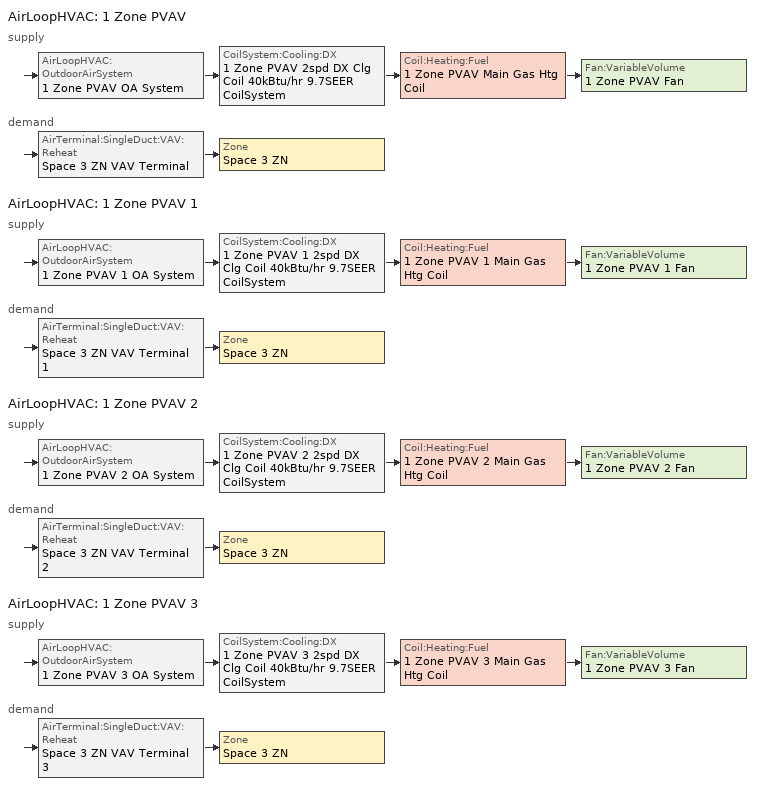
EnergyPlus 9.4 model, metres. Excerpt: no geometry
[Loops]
AirLoopHVAC '1 Zone PVAV'
 supply: AirLoopHVAC:OutdoorAirSystem '1 Zone PVAV OA System' > CoilSystem:Cooling:DX '1 Zone PVAV 2spd DX Clg Coil 40kBtu/hr 9.7SEER CoilSystem' > Coil:Heating:Fuel '1 Zone PVAV Main Gas Htg Coil' > Fan:VariableVolume '1 Zone PVAV Fan'
 demand: AirTerminal:SingleDuct:VAV:Reheat 'Space 3 ZN VAV Terminal' > Zone 'Space 3 ZN'
AirLoopHVAC '1 Zone PVAV 1'
 supply: AirLoopHVAC:OutdoorAirSystem '1 Zone PVAV 1 OA System' > CoilSystem:Cooling:DX '1 Zone PVAV 1 2spd DX Clg Coil 40kBtu/hr 9.7SEER CoilSystem' > Coil:Heating:Fuel '1 Zone PVAV 1 Main Gas Htg Coil' > Fan:VariableVolume '1 Zone PVAV 1 Fan'
 demand: AirTerminal:SingleDuct:VAV:Reheat 'Space 3 ZN VAV Terminal 1' > Zone 'Space 3 ZN'
AirLoopHVAC '1 Zone PVAV 2'
 supply: AirLoopHVAC:OutdoorAirSystem '1 Zone PVAV 2 OA System' > CoilSystem:Cooling:DX '1 Zone PVAV 2 2spd DX Clg Coil 40kBtu/hr 9.7SEER CoilSystem' > Coil:Heating:Fuel '1 Zone PVAV 2 Main Gas Htg Coil' > Fan:VariableVolume '1 Zone PVAV 2 Fan'
 demand: AirTerminal:SingleDuct:VAV:Reheat 'Space 3 ZN VAV Terminal 2' > Zone 'Space 3 ZN'
AirLoopHVAC '1 Zone PVAV 3'
 supply: AirLoopHVAC:OutdoorAirSystem '1 Zone PVAV 3 OA System' > CoilSystem:Cooling:DX '1 Zone PVAV 3 2spd DX Clg Coil 40kBtu/hr 9.7SEER CoilSystem' > Coil:Heating:Fuel '1 Zone PVAV 3 Main Gas Htg Coil' > Fan:VariableVolume '1 Zone PVAV 3 Fan'
 demand: AirTerminal:SingleDuct:VAV:Reheat 'Space 3 ZN VAV Terminal 3' > Zone 'Space 3 ZN'
[ZoneControl:Thermostat]
Space 3 ZN Thermostat: Zone or ZoneList=Space 3 ZN; Control Type Schedule=Space 3 ZN Thermostat Schedule; Control 1=Space Type 1 Thermostat 4; Temperature Difference Between Cutout And Setpoint {deltaC}=0
[ThermostatSetpoint:DualSetpoint]
Space Type 1 Thermostat 4: Heating Setpoint Temperature Schedule=OfficeMedium HTGSETP_SCH_PACU_VAV_bot; Cooling Setpoint Temperature Schedule=OfficeMedium CLGSETP_SCH_NO_SETBACK
[AirTerminal:SingleDuct:VAV:Reheat] Availability Schedule=Always On Discrete; Maximum Air Flow Rate {m3/s}=Autosize; Zone Minimum Air Flow Input Method=Constant; Constant Minimum Air Flow Fraction=0.3; Fixed Minimum Air Flow Rate {m3/s}=0; Maximum Hot Water or Steam Flow Rate {m3/s}=Autosize; Minimum Hot Water or Steam Flow Rate {m3/s}=0; Convergence Tolerance=0.001; Damper Heating Action=Normal; Maximum Flow per Zone Floor Area During Reheat {m3/s-m2}=Autocalculate; Maximum Flow Fraction During Reheat=0.5; Maximum Reheat Air Temperature {C}=50
Name | Reheat Coil
Space 3 ZN VAV Terminal | Space 3 ZN Electric Reheat Coil
Space 3 ZN VAV Terminal 1 | Space 3 ZN Electric Reheat Coil 1
Space 3 ZN VAV Terminal 2 | Space 3 ZN Electric Reheat Coil 2
Space 3 ZN VAV Terminal 3 | Space 3 ZN Electric Reheat Coil 3
[Coil:Heating:Electric] Availability Schedule=Always On Discrete; Efficiency=1; Nominal Capacity {W}=Autosize
Space 3 ZN Electric Reheat Coil; Space 3 ZN Electric Reheat Coil 1; Space 3 ZN Electric Reheat Coil 2; Space 3 ZN Electric Reheat Coil 3
[Zone equipment]
Space 3 ZN: Space 3 ZN VAV Terminal, Space 3 ZN VAV Terminal 1, Space 3 ZN VAV Terminal 2, Space 3 ZN VAV Terminal 3
[Sizing:Zone]
Space 3 ZN: Zone Cooling Design Supply Air Temperature Input Method=SupplyAirTemperature; Zone Cooling Design Supply Air Temperature {C}=12.7778; Zone Cooling Design Supply Air Temperature Difference {deltaC}=11.11; Zone Heating Design Supply Air Temperature Input Method=SupplyAirTemperature; Zone Heating Design Supply Air Temperature {C}=50; Zone Heating Design Supply Air Temperature Difference {deltaC}=11.11; Zone Cooling Design Supply Air Humidity Ratio {kgWater/kgDryAir}=0.0085; Zone Heating Design Supply Air Humidity Ratio {kgWater/kgDryAir}=0.008; Design Specification Outdoor Air Object=Space Type 1 Ventilation; Cooling Design Air Flow Method=DesignDay; Cooling Design Air Flow Rate {m3/s}=0; Cooling Minimum Air Flow per Zone Floor Area {m3/s-m2}=0.000762; Cooling Minimum Air Flow {m3/s}=0; Cooling Minimum Air Flow Fraction=0; Heating Design Air Flow Method=DesignDay; Heating Design Air Flow Rate {m3/s}=0; Heating Maximum Air Flow per Zone Floor Area {m3/s-m2}=0.002032; Heating Maximum Air Flow {m3/s}=0.141576; Heating Maximum Air Flow Fraction=0.3; Account for Dedicated Outdoor Air System=No
[Controller:MechanicalVentilation] Availability Schedule=OfficeMedium MinOA_MotorizedDamper_Sched; Demand Controlled Ventilation=No; System Outdoor Air Method=ZoneSum; Zone or ZoneList Name 1=Space 3 ZN; Design Specification Outdoor Air Object Name 1=Space Type 1 Ventilation
1 Zone PVAV Ventilation Controller; 1 Zone PVAV 1 Ventilation Controller; 1 Zone PVAV 2 Ventilation Controller; 1 Zone PVAV 3 Ventilation Controller
[DesignSpecification:OutdoorAir]
Space Type 1 Ventilation: Outdoor Air Method=Sum; Outdoor Air Flow per Person {m3/s-person}=0; Outdoor Air Flow per Zone Floor Area {m3/s-m2}=0.000508; Outdoor Air Flow per Zone {m3/s}=0; Outdoor Air Flow Air Changes per Hour {1/hr}=0
[AirLoopHVAC] Design Supply Air Flow Rate {m3/s}=AutoSize; Design Return Air Flow Fraction of Supply Air Flow=1
1 Zone PVAV; 1 Zone PVAV 1; 1 Zone PVAV 2; 1 Zone PVAV 3
[Sizing:System] Type of Load to Size On=Sensible; Design Outdoor Air Flow Rate {m3/s}=Autosize; Central Heating Maximum System Air Flow Ratio=0.3; Preheat Design Temperature {C}=7.22222; Preheat Design Humidity Ratio {kgWater/kgDryAir}=0.008; Precool Design Temperature {C}=12.7778; Precool Design Humidity Ratio {kgWater/kgDryAir}=0.008; Central Cooling Design Supply Air Temperature {C}=12.7778; Central Heating Design Supply Air Temperature {C}=12.7778; Type of Zone Sum to Use=Coincident; 100% Outdoor Air in Cooling=No; 100% Outdoor Air in Heating=No; Central Cooling Design Supply Air Humidity Ratio {kgWater/kgDryAir}=0.0085; Central Heating Design Supply Air Humidity Ratio {kgWater/kgDryAir}=0.008; Cooling Supply Air Flow Rate Method=DesignDay; Cooling Supply Air Flow Rate {m3/s}=0; Cooling Supply Air Flow Rate Per Floor Area {m3/s-m2}=0.00996765; Cooling Fraction of Autosized Cooling Supply Air Flow Rate=1; Cooling Supply Air Flow Rate Per Unit Cooling Capacity {m3/s-W}=3.94755e-05; Heating Supply Air Flow Rate Method=DesignDay; Heating Supply Air Flow Rate {m3/s}=0; Heating Supply Air Flow Rate Per Floor Area {m3/s-m2}=0.00996765; Heating Fraction of Autosized Heating Supply Air Flow Rate=1; Heating Fraction of Autosized Cooling Supply Air Flow Rate=1; Heating Supply Air Flow Rate Per Unit Heating Capacity {m3/s-W}=3.15882e-05; System Outdoor Air Method=ZoneSum; Zone Maximum Outdoor Air Fraction=1; Cooling Design Capacity Method=CoolingDesignCapacity; Cooling Design Capacity {W}=Autosize; Cooling Design Capacity Per Floor Area {W/m2}=234.7; Fraction of Autosized Cooling Design Capacity=1; Heating Design Capacity Method=HeatingDesignCapacity; Heating Design Capacity {W}=Autosize; Heating Design Capacity Per Floor Area {W/m2}=157; Fraction of Autosized Heating Design Capacity=1; Central Cooling Capacity Control Method=OnOff
1 Zone PVAV; 1 Zone PVAV 1; 1 Zone PVAV 2; 1 Zone PVAV 3
[Controller:OutdoorAir] Minimum Outdoor Air Flow Rate {m3/s}=Autosize; Maximum Outdoor Air Flow Rate {m3/s}=Autosize; Economizer Control Type=NoEconomizer; Economizer Control Action Type=ModulateFlow; Economizer Maximum Limit Dry-Bulb Temperature {C}=28; Economizer Maximum Limit Enthalpy {J/kg}=64000; Lockout Type=LockoutWithCompressor; Minimum Limit Type=FixedMinimum; Minimum Outdoor Air Schedule=OfficeMedium MinOA_MotorizedDamper_Sched; High Humidity Control=No; Control High Indoor Humidity Based on Outdoor Humidity Ratio=Yes; Heat Recovery Bypass Control Type=BypassWhenWithinEconomizerLimits
Name | Maximum Fraction of Outdoor Air Schedule | Mechanical Ventilation Controller
Controller Outdoor Air 1 | SYS1ZonePVAVmaxOASch | 1 Zone PVAV Ventilation Controller
Controller Outdoor Air 2 | SYS1ZonePVAV1maxOASch | 1 Zone PVAV 1 Ventilation Controller
Controller Outdoor Air 3 | SYS1ZonePVAV2maxOASch | 1 Zone PVAV 2 Ventilation Controller
Controller Outdoor Air 4 | SYS1ZonePVAV3maxOASch | 1 Zone PVAV 3 Ventilation Controller
[SetpointManager:MixedAir] Control Variable=Temperature
Name | Setpoint Node or NodeList
1 Zone PVAV Mixed Air Node OS Default SPM | 1 Zone PVAV Mixed Air Node
1 Zone PVAV 2spd DX Clg Coil 40kBtu/hr 9.7SEER Outlet Air Node OS Default SPM | 1 Zone PVAV 2spd DX Clg Coil 40kBtu/hr 9.7SEER Outlet Air Node
1 Zone PVAV Main Gas Htg Coil Outlet Air Node OS Default SPM | 1 Zone PVAV Main Gas Htg Coil Outlet Air Node
1 Zone PVAV 1 Mixed Air Node OS Default SPM | 1 Zone PVAV 1 Mixed Air Node
1 Zone PVAV 1 2spd DX Clg Coil 40kBtu/hr 9.7SEER Outlet Air Node OS Default SPM | 1 Zone PVAV 1 2spd DX Clg Coil 40kBtu/hr 9.7SEER Outlet Air Node
1 Zone PVAV 1 Main Gas Htg Coil Outlet Air Node OS Default SPM | 1 Zone PVAV 1 Main Gas Htg Coil Outlet Air Node
1 Zone PVAV 2 Mixed Air Node OS Default SPM | 1 Zone PVAV 2 Mixed Air Node
1 Zone PVAV 2 2spd DX Clg Coil 40kBtu/hr 9.7SEER Outlet Air Node OS Default SPM | 1 Zone PVAV 2 2spd DX Clg Coil 40kBtu/hr 9.7SEER Outlet Air Node
1 Zone PVAV 2 Main Gas Htg Coil Outlet Air Node OS Default SPM | 1 Zone PVAV 2 Main Gas Htg Coil Outlet Air Node
1 Zone PVAV 3 Mixed Air Node OS Default SPM | 1 Zone PVAV 3 Mixed Air Node
1 Zone PVAV 3 2spd DX Clg Coil 40kBtu/hr 9.7SEER Outlet Air Node OS Default SPM | 1 Zone PVAV 3 2spd DX Clg Coil 40kBtu/hr 9.7SEER Outlet Air Node
1 Zone PVAV 3 Main Gas Htg Coil Outlet Air Node OS Default SPM | 1 Zone PVAV 3 Main Gas Htg Coil Outlet Air Node
[CoilSystem:Cooling:DX] Availability Schedule=Always On Discrete
Name | Cooling Coil
1 Zone PVAV 2spd DX Clg Coil 40kBtu/hr 9.7SEER CoilSystem | 1 Zone PVAV 2spd DX Clg Coil 40kBtu/hr 9.7SEER
1 Zone PVAV 1 2spd DX Clg Coil 40kBtu/hr 9.7SEER CoilSystem | 1 Zone PVAV 1 2spd DX Clg Coil 40kBtu/hr 9.7SEER
1 Zone PVAV 2 2spd DX Clg Coil 40kBtu/hr 9.7SEER CoilSystem | 1 Zone PVAV 2 2spd DX Clg Coil 40kBtu/hr 9.7SEER
1 Zone PVAV 3 2spd DX Clg Coil 40kBtu/hr 9.7SEER CoilSystem | 1 Zone PVAV 3 2spd DX Clg Coil 40kBtu/hr 9.7SEER
[Coil:Cooling:DX:TwoSpeed] Availability Schedule=Always On Discrete; High Speed Gross Rated Total Cooling Capacity {W}=Autosize; High Speed Rated Sensible Heat Ratio=Autosize; High Speed Gross Rated Cooling COP {W/W}=3.14722; High Speed Rated Air Flow Rate {m3/s}=Autosize; Unit Internal Static Air Pressure {Pa}=773.3; Total Cooling Capacity Function of Temperature Curve=CoilClgDXQRatio_fTwbToadbSI; Total Cooling Capacity Function of Flow Fraction Curve=CoilClgDXSnglQRatio_fCFMRatio; Energy Input Ratio Function of Temperature Curve=CoilClgDXEIRRatio_fTwbToadbSI; Energy Input Ratio Function of Flow Fraction Curve=CoilClgDXSnglEIRRatio_fCFMRatio; Part Load Fraction Correlation Curve=CoilClgDXEIRRatio_fQFrac; Low Speed Gross Rated Total Cooling Capacity {W}=Autosize; Low Speed Gross Rated Sensible Heat Ratio=0.69; Low Speed Gross Rated Cooling COP {W/W}=3.14722; Low Speed Rated Air Flow Rate {m3/s}=Autosize; Low Speed Total Cooling Capacity Function of Temperature Curve=CoilClgDXQRatio_fTwbToadbSI; Low Speed Energy Input Ratio Function of Temperature Curve=CoilClgDXEIRRatio_fTwbToadbSI; Condenser Type=AirCooled; Minimum Outdoor Dry-Bulb Temperature for Compressor Operation {C}=-25; High Speed Evaporative Condenser Effectiveness=0; High Speed Evaporative Condenser Air Flow Rate {m3/s}=Autosize; High Speed Evaporative Condenser Pump Rated Power Consumption {W}=Autosize; Low Speed Evaporative Condenser Effectiveness=0; Low Speed Evaporative Condenser Air Flow Rate {m3/s}=Autosize; Low Speed Evaporative Condenser Pump Rated Power Consumption {W}=Autosize; Basin Heater Capacity {W/K}=10; Basin Heater Setpoint Temperature {C}=2
1 Zone PVAV 2spd DX Clg Coil 40kBtu/hr 9.7SEER; 1 Zone PVAV 1 2spd DX Clg Coil 40kBtu/hr 9.7SEER; 1 Zone PVAV 2 2spd DX Clg Coil 40kBtu/hr 9.7SEER; 1 Zone PVAV 3 2spd DX Clg Coil 40kBtu/hr 9.7SEER
[Coil:Heating:Fuel] Availability Schedule=Always On Discrete; Fuel Type=NaturalGas; Burner Efficiency=0.8; Nominal Capacity {W}=AutoSize; Parasitic Electric Load {W}=0; Parasitic Fuel Load {W}=0
1 Zone PVAV Main Gas Htg Coil; 1 Zone PVAV 1 Main Gas Htg Coil; 1 Zone PVAV 2 Main Gas Htg Coil; 1 Zone PVAV 3 Main Gas Htg Coil
[Fan:VariableVolume] Availability Schedule=OfficeMedium HVACOperationSchd; Fan Total Efficiency=0.546; Pressure Rise {Pa}=996.356; Maximum Flow Rate {m3/s}=AutoSize; Fan Power Minimum Flow Rate Input Method=Fraction; Fan Power Minimum Flow Fraction=0.1; Fan Power Minimum Air Flow Rate {m3/s}=0; Motor Efficiency=0.84; Motor In Airstream Fraction=1; Fan Power Coefficient 1=0.027828; Fan Power Coefficient 2=0.026583; Fan Power Coefficient 3=-0.087069; Fan Power Coefficient 4=1.03092; Fan Power Coefficient 5=0
1 Zone PVAV Fan; 1 Zone PVAV 1 Fan; 1 Zone PVAV 2 Fan; 1 Zone PVAV 3 Fan
[SetpointManager:Scheduled] Control Variable=Temperature
Name | Schedule | Setpoint Node or NodeList
1 Zone PVAV Supply Air Setpoint Manager | Supply Air Temp - 55.0F | 1 Zone PVAV Supply Outlet Node
1 Zone PVAV 1 Supply Air Setpoint Manager | Supply Air Temp - 55.0F 1 | 1 Zone PVAV 1 Supply Outlet Node
1 Zone PVAV 2 Supply Air Setpoint Manager | Supply Air Temp - 55.0F 2 | 1 Zone PVAV 2 Supply Outlet Node
1 Zone PVAV 3 Supply Air Setpoint Manager | Supply Air Temp - 55.0F 3 | 1 Zone PVAV 3 Supply Outlet Node
[EnergyManagementSystem:InternalVariable]
Name | Internal Data Index Key | Internal Data Type
SYS1ZonePVAV1DesignFlowMass | Controller Outdoor Air 2 | Outdoor Air Controller Maximum Mass Flow Rate
SYS1ZonePVAV1FanDesignPressure | 1 Zone PVAV 1 Fan | Fan Nominal Pressure Rise
SYS1ZonePVAV1OADesignMass | Controller Outdoor Air 2 | Outdoor Air Controller Minimum Mass Flow Rate
SYS1ZonePVAV2DesignFlowMass | Controller Outdoor Air 3 | Outdoor Air Controller Maximum Mass Flow Rate
SYS1ZonePVAV2FanDesignPressure | 1 Zone PVAV 2 Fan | Fan Nominal Pressure Rise
SYS1ZonePVAV2OADesignMass | Controller Outdoor Air 3 | Outdoor Air Controller Minimum Mass Flow Rate
SYS1ZonePVAV3DesignFlowMass | Controller Outdoor Air 4 | Outdoor Air Controller Maximum Mass Flow Rate
SYS1ZonePVAV3FanDesignPressure | 1 Zone PVAV 3 Fan | Fan Nominal Pressure Rise
SYS1ZonePVAV3OADesignMass | Controller Outdoor Air 4 | Outdoor Air Controller Minimum Mass Flow Rate
SYS1ZonePVAVDesignFlowMass | Controller Outdoor Air 1 | Outdoor Air Controller Maximum Mass Flow Rate
SYS1ZonePVAVFanDesignPressure | 1 Zone PVAV Fan | Fan Nominal Pressure Rise
SYS1ZonePVAVOADesignMass | Controller Outdoor Air 1 | Outdoor Air Controller Minimum Mass Flow Rate
[EnergyManagementSystem:Sensor]
Name | Output:Variable or Output:Meter Index Key | Output:Variable or Output:Meter
SYS1ZonePVAV1DATRqd | 1 Zone PVAV 1 Supply Outlet Node | System Node Setpoint Temperature
SYS1ZonePVAV1HeatingRTF | 1 Zone PVAV 1 Main Gas Htg Coil | Heating Coil Runtime Fraction
SYS1ZonePVAV1OAFlowMass | 1 Zone PVAV 1 Outdoor Air Node | System Node Mass Flow Rate
SYS1ZonePVAV1RTF | 1 Zone PVAV 1 2spd DX Clg Coil 40kBtu/hr 9.7SEER | Cooling Coil Runtime Fraction
SYS1ZonePVAV1SpeedRatio | 1 Zone PVAV 1 2spd DX Clg Coil 40kBtu/hr 9.7SEER CoilSystem | Coil System Compressor Speed Ratio
SYS1ZonePVAV2DATRqd | 1 Zone PVAV 2 Supply Outlet Node | System Node Setpoint Temperature
SYS1ZonePVAV2HeatingRTF | 1 Zone PVAV 2 Main Gas Htg Coil | Heating Coil Runtime Fraction
SYS1ZonePVAV2OAFlowMass | 1 Zone PVAV 2 Outdoor Air Node | System Node Mass Flow Rate
SYS1ZonePVAV2RTF | 1 Zone PVAV 2 2spd DX Clg Coil 40kBtu/hr 9.7SEER | Cooling Coil Runtime Fraction
SYS1ZonePVAV2SpeedRatio | 1 Zone PVAV 2 2spd DX Clg Coil 40kBtu/hr 9.7SEER CoilSystem | Coil System Compressor Speed Ratio
SYS1ZonePVAV3DATRqd | 1 Zone PVAV 3 Supply Outlet Node | System Node Setpoint Temperature
SYS1ZonePVAV3HeatingRTF | 1 Zone PVAV 3 Main Gas Htg Coil | Heating Coil Runtime Fraction
SYS1ZonePVAV3OAFlowMass | 1 Zone PVAV 3 Outdoor Air Node | System Node Mass Flow Rate
SYS1ZonePVAV3RTF | 1 Zone PVAV 3 2spd DX Clg Coil 40kBtu/hr 9.7SEER | Cooling Coil Runtime Fraction
SYS1ZonePVAV3SpeedRatio | 1 Zone PVAV 3 2spd DX Clg Coil 40kBtu/hr 9.7SEER CoilSystem | Coil System Compressor Speed Ratio
SYS1ZonePVAVDATRqd | 1 Zone PVAV Supply Outlet Node | System Node Setpoint Temperature
SYS1ZonePVAVHeatingRTF | 1 Zone PVAV Main Gas Htg Coil | Heating Coil Runtime Fraction
SYS1ZonePVAVOAFlowMass | 1 Zone PVAV Outdoor Air Node | System Node Mass Flow Rate
SYS1ZonePVAVRTF | 1 Zone PVAV 2spd DX Clg Coil 40kBtu/hr 9.7SEER | Cooling Coil Runtime Fraction
SYS1ZonePVAVSpeedRatio | 1 Zone PVAV 2spd DX Clg Coil 40kBtu/hr 9.7SEER CoilSystem | Coil System Compressor Speed Ratio
[EnergyManagementSystem:Actuator] Actuated Component Type=Fan; Actuated Component Control Type=Fan Pressure Rise
Name | Actuated Component Unique
SYS1ZonePVAV1FanPressure | 1 Zone PVAV 1 Fan
SYS1ZonePVAV2FanPressure | 1 Zone PVAV 2 Fan
SYS1ZonePVAV3FanPressure | 1 Zone PVAV 3 Fan
SYS1ZonePVAVFanPressure | 1 Zone PVAV Fan
[Schedule:Compact]
Space 3 ZN Thermostat Schedule: Through: 12/31, For: AllDays, Until: 24:00, 4
[Schedule:Day:Interval]
OfficeMedium HTGSETP_SCH_PACU_VAV_bot Default; OfficeMedium HTGSETP_SCH_PACU_VAV_bot Summer Design Day: No, 24:00, 15.6
OfficeMedium HTGSETP_SCH_PACU_VAV_bot Wkdy Day: No, 05:00, 15.6, 22:00, 21, 24:00, 15.6
OfficeMedium HTGSETP_SCH_PACU_VAV_bot Sat Day: No, 05:00, 15.6, 17:00, 21, 24:00, 15.6
OfficeMedium HTGSETP_SCH_PACU_VAV_bot Winter Design Day: No, 05:00, 15.6, 06:00, 17.6, 07:00, 19.6, 22:00, 21, 24:00, 15.6
OfficeMedium CLGSETP_SCH_NO_SETBACK Default; OfficeMedium CLGSETP_SCH_NO_SETBACK Default|WntrDsn|Sat|Wkdy Day; OfficeMedium CLGSETP_SCH_NO_SETBACK Winter Design Day: No, 24:00, 24
OfficeMedium CLGSETP_SCH_NO_SETBACK Summer Design Day: No, 05:00, 26.7, 06:00, 25.7, 07:00, 25, 22:00, 24, 24:00, 26.7
OfficeMedium MinOA_MotorizedDamper_Sched Default; OfficeMedium HVACOperationSchd Default: No, 24:00, 0
OfficeMedium MinOA_MotorizedDamper_Sched SmrDsn|Wkdy Day; OfficeMedium MinOA_MotorizedDamper_Sched Summer Design Day: No, 07:00, 0, 22:00, 1, 24:00, 0
OfficeMedium MinOA_MotorizedDamper_Sched WntrDsn|Sat Day; OfficeMedium MinOA_MotorizedDamper_Sched Winter Design Day: No, 07:00, 0, 18:00, 1, 24:00, 0
OfficeMedium HVACOperationSchd SmrDsn|Wkdy Day; OfficeMedium HVACOperationSchd Summer Design Day: No, 06:00, 0, 22:00, 1, 24:00, 0
OfficeMedium HVACOperationSchd Winter Design Day; OfficeMedium HVACOperationSchd WntrDsn|Sat Day: No, 06:00, 0, 18:00, 1, 24:00, 0
Supply Air Temp - 55.0F Default; Supply Air Temp - 55.0F Default 1; Supply Air Temp - 55.0F Default 2; Supply Air Temp - 55.0F Default 3: No, 24:00, 12.7778
SYS1ZonePVAV1maxOASchDefault; SYS1ZonePVAV2maxOASchDefault; SYS1ZonePVAV3maxOASchDefault; SYS1ZonePVAVmaxOASchDefault: No, 24:00, 0.7
[Schedule:Week:Daily]
OfficeMedium HTGSETP_SCH_PACU_VAV_bot Week Rule - Jan1-Dec31: OfficeMedium HTGSETP_SCH_PACU_VAV_bot Default, OfficeMedium HTGSETP_SCH_PACU_VAV_bot Wkdy Day, OfficeMedium HTGSETP_SCH_PACU_VAV_bot Wkdy Day, OfficeMedium HTGSETP_SCH_PACU_VAV_bot Wkdy Day, OfficeMedium HTGSETP_SCH_PACU_VAV_bot Wkdy Day, OfficeMedium HTGSETP_SCH_PACU_VAV_bot Wkdy Day, OfficeMedium HTGSETP_SCH_PACU_VAV_bot Sat Day, OfficeMedium HTGSETP_SCH_PACU_VAV_bot Default, OfficeMedium HTGSETP_SCH_PACU_VAV_bot Summer Design Day, OfficeMedium HTGSETP_SCH_PACU_VAV_bot Winter Design Day, OfficeMedium HTGSETP_SCH_PACU_VAV_bot Default, OfficeMedium HTGSETP_SCH_PACU_VAV_bot Default
OfficeMedium CLGSETP_SCH_NO_SETBACK Week Rule - Jan1-Dec31: OfficeMedium CLGSETP_SCH_NO_SETBACK Default, OfficeMedium CLGSETP_SCH_NO_SETBACK Default|WntrDsn|Sat|Wkdy Day, OfficeMedium CLGSETP_SCH_NO_SETBACK Default|WntrDsn|Sat|Wkdy Day, OfficeMedium CLGSETP_SCH_NO_SETBACK Default|WntrDsn|Sat|Wkdy Day, OfficeMedium CLGSETP_SCH_NO_SETBACK Default|WntrDsn|Sat|Wkdy Day, OfficeMedium CLGSETP_SCH_NO_SETBACK Default|WntrDsn|Sat|Wkdy Day, OfficeMedium CLGSETP_SCH_NO_SETBACK Default|WntrDsn|Sat|Wkdy Day, OfficeMedium CLGSETP_SCH_NO_SETBACK Default, OfficeMedium CLGSETP_SCH_NO_SETBACK Summer Design Day, OfficeMedium CLGSETP_SCH_NO_SETBACK Winter Design Day, OfficeMedium CLGSETP_SCH_NO_SETBACK Default, OfficeMedium CLGSETP_SCH_NO_SETBACK Default
OfficeMedium MinOA_MotorizedDamper_Sched Week Rule - Jan1-Dec31: OfficeMedium MinOA_MotorizedDamper_Sched Default, OfficeMedium MinOA_MotorizedDamper_Sched SmrDsn|Wkdy Day, OfficeMedium MinOA_MotorizedDamper_Sched SmrDsn|Wkdy Day, OfficeMedium MinOA_MotorizedDamper_Sched SmrDsn|Wkdy Day, OfficeMedium MinOA_MotorizedDamper_Sched SmrDsn|Wkdy Day, OfficeMedium MinOA_MotorizedDamper_Sched SmrDsn|Wkdy Day, OfficeMedium MinOA_MotorizedDamper_Sched WntrDsn|Sat Day, OfficeMedium MinOA_MotorizedDamper_Sched Default, OfficeMedium MinOA_MotorizedDamper_Sched Summer Design Day, OfficeMedium MinOA_MotorizedDamper_Sched Winter Design Day, OfficeMedium MinOA_MotorizedDamper_Sched Default, OfficeMedium MinOA_MotorizedDamper_Sched Default
OfficeMedium HVACOperationSchd Week Rule - Jan1-Dec31: OfficeMedium HVACOperationSchd Default, OfficeMedium HVACOperationSchd SmrDsn|Wkdy Day, OfficeMedium HVACOperationSchd SmrDsn|Wkdy Day, OfficeMedium HVACOperationSchd SmrDsn|Wkdy Day, OfficeMedium HVACOperationSchd SmrDsn|Wkdy Day, OfficeMedium HVACOperationSchd SmrDsn|Wkdy Day, OfficeMedium HVACOperationSchd WntrDsn|Sat Day, OfficeMedium HVACOperationSchd Default, OfficeMedium HVACOperationSchd Summer Design Day, OfficeMedium HVACOperationSchd Winter Design Day, OfficeMedium HVACOperationSchd Default, OfficeMedium HVACOperationSchd Default
Supply Air Temp - 55.0F Week Rule - Jan1-Dec31: Supply Air Temp - 55.0F Default, Supply Air Temp - 55.0F Default, Supply Air Temp - 55.0F Default, Supply Air Temp - 55.0F Default, Supply Air Temp - 55.0F Default, Supply Air Temp - 55.0F Default, Supply Air Temp - 55.0F Default, Supply Air Temp - 55.0F Default, Supply Air Temp - 55.0F Default, Supply Air Temp - 55.0F Default, Supply Air Temp - 55.0F Default, Supply Air Temp - 55.0F Default
Supply Air Temp - 55.0F 1 Week Rule - Jan1-Dec31: Supply Air Temp - 55.0F Default 1, Supply Air Temp - 55.0F Default 1, Supply Air Temp - 55.0F Default 1, Supply Air Temp - 55.0F Default 1, Supply Air Temp - 55.0F Default 1, Supply Air Temp - 55.0F Default 1, Supply Air Temp - 55.0F Default 1, Supply Air Temp - 55.0F Default 1, Supply Air Temp - 55.0F Default 1, Supply Air Temp - 55.0F Default 1, Supply Air Temp - 55.0F Default 1, Supply Air Temp - 55.0F Default 1
Supply Air Temp - 55.0F 2 Week Rule - Jan1-Dec31: Supply Air Temp - 55.0F Default 2, Supply Air Temp - 55.0F Default 2, Supply Air Temp - 55.0F Default 2, Supply Air Temp - 55.0F Default 2, Supply Air Temp - 55.0F Default 2, Supply Air Temp - 55.0F Default 2, Supply Air Temp - 55.0F Default 2, Supply Air Temp - 55.0F Default 2, Supply Air Temp - 55.0F Default 2, Supply Air Temp - 55.0F Default 2, Supply Air Temp - 55.0F Default 2, Supply Air Temp - 55.0F Default 2
Supply Air Temp - 55.0F 3 Week Rule - Jan1-Dec31: Supply Air Temp - 55.0F Default 3, Supply Air Temp - 55.0F Default 3, Supply Air Temp - 55.0F Default 3, Supply Air Temp - 55.0F Default 3, Supply Air Temp - 55.0F Default 3, Supply Air Temp - 55.0F Default 3, Supply Air Temp - 55.0F Default 3, Supply Air Temp - 55.0F Default 3, Supply Air Temp - 55.0F Default 3, Supply Air Temp - 55.0F Default 3, Supply Air Temp - 55.0F Default 3, Supply Air Temp - 55.0F Default 3
SYS1ZonePVAV1maxOASch Week Rule - Jan1-Dec31: SYS1ZonePVAV1maxOASchDefault, SYS1ZonePVAV1maxOASchDefault, SYS1ZonePVAV1maxOASchDefault, SYS1ZonePVAV1maxOASchDefault, SYS1ZonePVAV1maxOASchDefault, SYS1ZonePVAV1maxOASchDefault, SYS1ZonePVAV1maxOASchDefault, SYS1ZonePVAV1maxOASchDefault, SYS1ZonePVAV1maxOASchDefault, SYS1ZonePVAV1maxOASchDefault, SYS1ZonePVAV1maxOASchDefault, SYS1ZonePVAV1maxOASchDefault
SYS1ZonePVAV2maxOASch Week Rule - Jan1-Dec31: SYS1ZonePVAV2maxOASchDefault, SYS1ZonePVAV2maxOASchDefault, SYS1ZonePVAV2maxOASchDefault, SYS1ZonePVAV2maxOASchDefault, SYS1ZonePVAV2maxOASchDefault, SYS1ZonePVAV2maxOASchDefault, SYS1ZonePVAV2maxOASchDefault, SYS1ZonePVAV2maxOASchDefault, SYS1ZonePVAV2maxOASchDefault, SYS1ZonePVAV2maxOASchDefault, SYS1ZonePVAV2maxOASchDefault, SYS1ZonePVAV2maxOASchDefault
SYS1ZonePVAV3maxOASch Week Rule - Jan1-Dec31: SYS1ZonePVAV3maxOASchDefault, SYS1ZonePVAV3maxOASchDefault, SYS1ZonePVAV3maxOASchDefault, SYS1ZonePVAV3maxOASchDefault, SYS1ZonePVAV3maxOASchDefault, SYS1ZonePVAV3maxOASchDefault, SYS1ZonePVAV3maxOASchDefault, SYS1ZonePVAV3maxOASchDefault, SYS1ZonePVAV3maxOASchDefault, SYS1ZonePVAV3maxOASchDefault, SYS1ZonePVAV3maxOASchDefault, SYS1ZonePVAV3maxOASchDefault
SYS1ZonePVAVmaxOASch Week Rule - Jan1-Dec31: SYS1ZonePVAVmaxOASchDefault, SYS1ZonePVAVmaxOASchDefault, SYS1ZonePVAVmaxOASchDefault, SYS1ZonePVAVmaxOASchDefault, SYS1ZonePVAVmaxOASchDefault, SYS1ZonePVAVmaxOASchDefault, SYS1ZonePVAVmaxOASchDefault, SYS1ZonePVAVmaxOASchDefault, SYS1ZonePVAVmaxOASchDefault, SYS1ZonePVAVmaxOASchDefault, SYS1ZonePVAVmaxOASchDefault, SYS1ZonePVAVmaxOASchDefault
[Schedule:Year]
OfficeMedium HTGSETP_SCH_PACU_VAV_bot: OfficeMedium HTGSETP_SCH_PACU_VAV_bot Week Rule - Jan1-Dec31, 1, 1, 12, 31
OfficeMedium CLGSETP_SCH_NO_SETBACK: OfficeMedium CLGSETP_SCH_NO_SETBACK Week Rule - Jan1-Dec31, 1, 1, 12, 31
OfficeMedium MinOA_MotorizedDamper_Sched: OfficeMedium MinOA_MotorizedDamper_Sched Week Rule - Jan1-Dec31, 1, 1, 12, 31
OfficeMedium HVACOperationSchd: OfficeMedium HVACOperationSchd Week Rule - Jan1-Dec31, 1, 1, 12, 31
Supply Air Temp - 55.0F: Supply Air Temp - 55.0F Week Rule - Jan1-Dec31, 1, 1, 12, 31
Supply Air Temp - 55.0F 1: Supply Air Temp - 55.0F 1 Week Rule - Jan1-Dec31, 1, 1, 12, 31
Supply Air Temp - 55.0F 2: Supply Air Temp - 55.0F 2 Week Rule - Jan1-Dec31, 1, 1, 12, 31
Supply Air Temp - 55.0F 3: Supply Air Temp - 55.0F 3 Week Rule - Jan1-Dec31, 1, 1, 12, 31
SYS1ZonePVAV1maxOASch: SYS1ZonePVAV1maxOASch Week Rule - Jan1-Dec31, 1, 1, 12, 31
SYS1ZonePVAV2maxOASch: SYS1ZonePVAV2maxOASch Week Rule - Jan1-Dec31, 1, 1, 12, 31
SYS1ZonePVAV3maxOASch: SYS1ZonePVAV3maxOASch Week Rule - Jan1-Dec31, 1, 1, 12, 31
SYS1ZonePVAVmaxOASch: SYS1ZonePVAVmaxOASch Week Rule - Jan1-Dec31, 1, 1, 12, 31
[Schedule:Constant]
Always On Discrete: Hourly Value=1
[Curve:Biquadratic] Minimum Value of x {BasedOnField A2}=13.89; Maximum Value of x {BasedOnField A2}=25; Minimum Value of y {BasedOnField A3}=23.89; Maximum Value of y {BasedOnField A3}=46.11; Minimum Curve Output {BasedOnField A4}=0.77
Name | Coefficient1 Constant | Coefficient2 x | Coefficient3 x**2 | Coefficient4 y | Coefficient5 y**2 | Coefficient6 x*y | Maximum Curve Output {BasedOnField A4}
CoilClgDXQRatio_fTwbToadbSI | 0.86779 | 0.014245 | 0.000554 | -0.007569 | 3.2e-05 | -0.000191 | 1.29
CoilClgDXEIRRatio_fTwbToadbSI | 0.116709 | 0.028458 | -0.000411 | 0.021422 | 0.000162 | -0.00068 | 1.33
[Curve:Quadratic]
Name | Coefficient1 Constant | Coefficient2 x | Coefficient3 x**2 | Minimum Value of x {BasedOnField A2} | Maximum Value of x {BasedOnField A2}
CoilClgDXSnglQRatio_fCFMRatio | 0.8 | 0.2 | 0 | 0.5 | 1.5
CoilClgDXSnglEIRRatio_fCFMRatio | 1.156 | -0.1816 | 0.0256 | 0 | 1
[Curve:Cubic]
CoilClgDXEIRRatio_fQFrac: Coefficient1 Constant=0; Coefficient2 x=5.1091; Coefficient3 x**2=-8.5515; Coefficient4 x**3=4.4744; Minimum Value of x {BasedOnField A2}=0.7; Maximum Value of x {BasedOnField A2}=1
